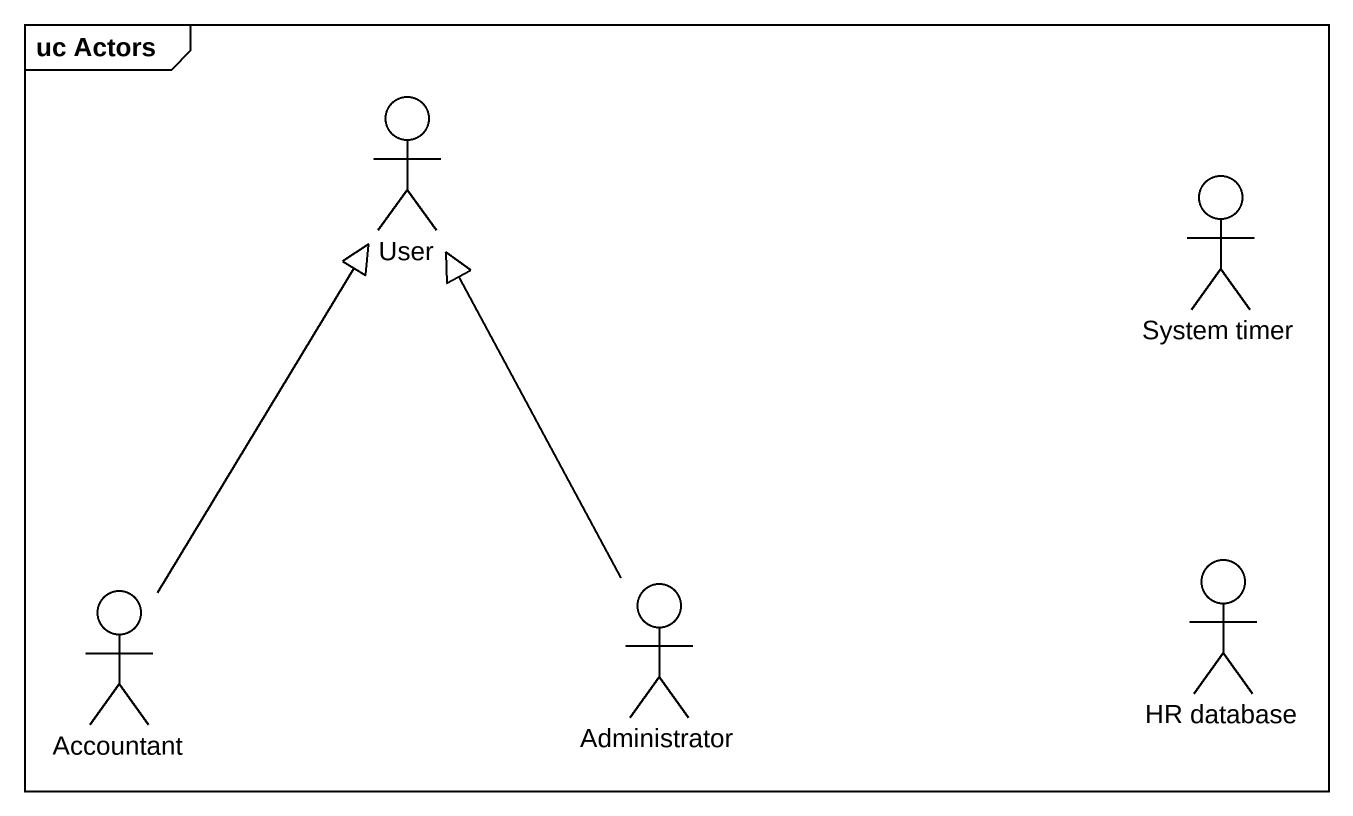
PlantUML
@startuml
mainframe uc Actors
actor User
actor "System timer" as System_timer
actor Accountant
actor Administrator
actor "HR database" as HR_database
Accountant -up-|> User
Administrator -up-|> User
@enduml
